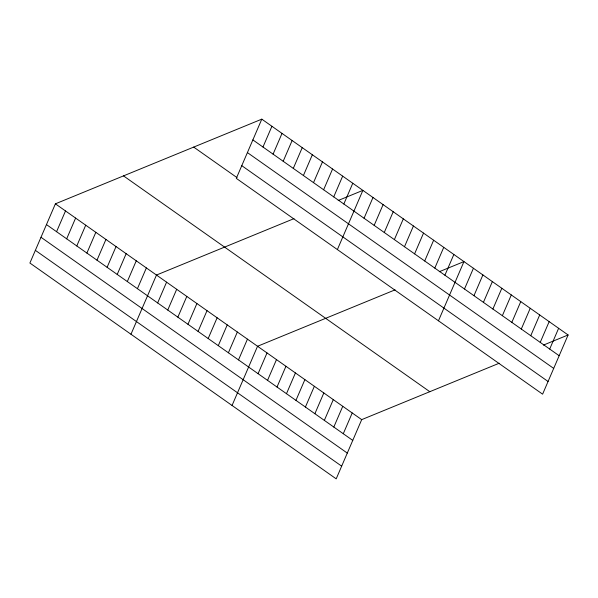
<?xml version="1.0" encoding="UTF-8"?>
<svg xmlns="http://www.w3.org/2000/svg" width="598" height="598" viewBox="0 0 598 598"><rect width="100%" height="100%" fill="white"/><g stroke="black" fill="none" stroke-linecap="round" stroke-linejoin="round"><path stroke-width="0.9" d="M261.804 119.152L236.307 178.361L542.603 394.172L568.1 334.97L261.804 119.152L55.397 203.828L29.9 263.03L336.196 478.849L361.693 419.639L499.203 363.233M56.571 231.703L65.503 210.952M66.677 238.826L75.61 218.068M76.783 245.95L85.723 225.192M86.889 253.066L95.829 232.316M96.996 260.19L105.936 239.439M107.102 267.313L116.042 246.563M117.215 274.437L126.148 253.679M127.322 281.553L136.262 260.803M137.428 288.677L146.368 267.926M130.977 334.252L156.474 275.05L293.992 218.636M157.64 302.924L166.58 282.166M167.754 310.041L176.687 289.29M177.86 317.164L186.8 296.414M262.978 147.026L271.918 126.275M187.966 324.288L196.906 303.537M273.084 154.149L282.024 133.399M198.073 331.412L207.013 310.654M283.19 161.273L292.13 140.523M208.179 338.528L217.119 317.777M293.297 168.397L302.237 147.639M218.292 345.651L227.225 324.901M303.41 175.513L312.343 154.762M228.399 352.775L237.339 332.025M313.516 182.637L322.457 161.886M238.505 359.899L247.445 339.141M323.623 189.76L332.563 169.01M232.054 405.466L257.551 346.264L395.069 289.851M333.729 196.884L342.669 176.126M258.082 373.69L267.014 352.94M267.545 380.358L276.485 359.607M343.835 204L352.775 183.25M277.016 387.033L285.949 366.275M337.384 249.575L362.881 190.373L338.191 200.502M286.479 393.701L295.419 372.95M364.055 218.248L372.988 197.497M295.95 400.368L304.89 379.618M374.161 225.371L383.101 204.613M305.414 407.044L314.354 386.293M384.267 232.487L393.207 211.737M314.884 413.711L323.824 392.961M394.374 239.611L403.314 218.861M324.348 420.387L333.288 399.628M404.487 246.735L413.42 225.984M333.819 427.054L342.759 406.304M414.593 253.858L423.526 233.1M343.282 433.722L352.222 412.971M424.7 260.982L433.64 240.224M434.806 268.098L443.746 247.348M444.912 275.222L453.852 254.471M438.461 320.797L463.958 261.595L439.268 271.724M464.489 289.013L473.429 268.263M473.96 295.689L482.892 274.931M483.423 302.356L492.363 281.606M492.894 309.024L501.827 288.273M502.357 315.699L511.297 294.941M511.828 322.367L520.761 301.616M521.292 329.042L530.232 308.284M530.762 335.71L539.695 314.959M540.226 342.377L549.166 321.627M549.697 349.053L558.629 328.295M543.41 345.098L568.1 334.97M252.872 139.91L559.16 355.72M247.408 152.595L553.696 368.413M241.771 165.668L548.067 381.487M193.692 147.093L237.01 177.621M123.509 175.887L429.805 391.697M55.397 203.828L361.693 419.639M46.457 224.579L352.753 440.397M40.993 237.271L347.289 453.082M35.364 250.345L341.66 466.156"/></g></svg>
